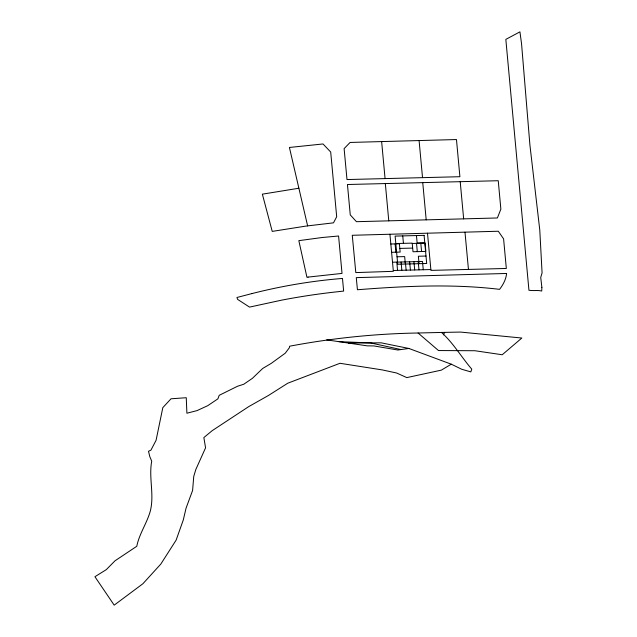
<?xml version="1.0" encoding="UTF-8"?>
<svg xmlns="http://www.w3.org/2000/svg" width="637" height="637" viewBox="0 0 637 637"><rect width="100%" height="100%" fill="white"/><g stroke="black" fill="none" stroke-linecap="round" stroke-linejoin="round"><path stroke-width="0.96" d="M443.416 334.879L444.674 332.379L460.543 332.076L521.846 338.032L502.219 354.761L474.947 350.732L438.503 350.549L418.071 333C375.01 333.716 331.981 338.183 289.668 346.202L289.286 347.842L285.233 353.216L271.29 363.345L262.699 368.465L252.371 378.354L243.756 384.254L237.577 386.229L219.2 395.33L217.902 398.834L207.789 405.65L197.048 410.61L186.896 413.222L186.259 397.719L171.011 398.794L162.817 407.632L156.073 440.31L150.929 450.144L148.509 451.275L149.759 456.53L151.717 461.156C148.58 477.726 154.488 494.551 150.332 510.962C146.996 523.168 139.185 533.91 136.788 546.275L115.002 560.807L106.331 569.613L94.921 576.724L114.19 605.15L142.919 583.715L160.827 564.056L176.123 540.136L183.297 519.935L186.028 508.254L192.597 490.466L193.759 476.357L195.822 469.501L205.568 447.835L203.856 437.579L212.153 430.692L248.701 406.629L268.551 395.41L287.773 383.211L339.975 363.289L382.28 369.914L396.628 373.011L406.82 377.606L441.345 370.137L451.283 364.181L461.753 369.277L470.823 371.881L471.77 369.149C461.379 357.102 453.409 343.096 441.489 332.442L418.071 333M298.88 188.234L262.364 194.166L272.23 231.398L305.895 226.095L333.501 222.839L336.686 216.747L330.699 152.036L323.023 143.962L289.413 147.465L307.623 225.872M451.283 364.181L408.858 348.455L397.83 350.008L373.903 345.931L367.246 345.851L326.693 339.863M389.924 234.257L393.355 271.33L355.804 272.596L352.269 235.284L498.301 231.239L503.596 238.875L506.327 268.464L430.938 270.383L427.499 233.214M381.635 141.581L456.466 139.543L459.898 176.712L346.99 179.554L344.115 148.612L350.103 142.449L381.635 141.581L385.067 178.591M388.777 220.84L497.386 217.973L500.865 209.143L498.245 180.725L347.452 184.515L350.254 214.884L356.465 221.692L388.777 220.84L385.329 183.56M395.8 243.541L412.211 243.127L413.015 251.75L425.866 251.416L425.102 243.143L412.243 243.469M424.775 242.801L417.147 243L416.455 235.555M390.823 244.019L399.391 243.796M399.821 248.414L412.672 248.088M391.588 252.292L400.155 252.077L399.359 243.453M397.026 256.783L404.662 256.592L405.347 264.037M426.002 256.042L418.366 256.241L419.058 263.686M392.511 262.229L422.498 261.457L423.263 269.738M393.276 270.502L430.859 269.555M441.489 332.442L444.674 332.379M348.558 343.088L381.125 342.817L408.858 348.455M338.908 341.663L370.463 342.905L400.992 349.562M464.986 232.179L468.45 269.411M460.209 181.68L463.656 218.865M419.09 140.562L422.53 177.651M422.745 182.628L426.193 219.845M420.81 243.254L421.583 251.527M416.526 243.358L417.299 251.639M418.214 261.568L418.979 269.849M413.931 261.68L414.695 269.953M409.647 261.791L410.411 270.064M405.363 261.895L406.127 270.176M402.743 235.905L403.436 243.35M401.079 262.006L401.843 270.279M395.107 243.907L395.872 252.18M396.795 262.118L397.56 270.391M541.872 287.351L541.737 291.005C537.421 289.97 533.288 291.037 528.941 290.265L505.834 39.383L519.935 31.85L521.552 43.746L529.92 145.077L539.778 230.037L542.079 272.923L540.725 277.469L541.872 287.351M506.598 273.464C506.065 279.325 503.119 284.747 499.591 289.349C452.358 283.688 404.71 286.053 357.429 289.747L356.282 277.636L506.598 273.464M252.069 293.546L236.948 297.487L237.585 299.366L249.537 307.106L281.554 300.17A689.545 640.679 29.3 0 1 332.721 292.287L343.646 291.077L342.483 278.449C311.979 280.877 281.721 285.997 252.069 293.546M308.101 277.095L306.938 277.294L298.833 240.651L322.187 237.513L338.581 236.001L342.021 273.408L308.101 277.095M424.091 235.356L395.115 236.096L397.719 264.228L426.694 263.487L424.091 235.356"/></g></svg>
